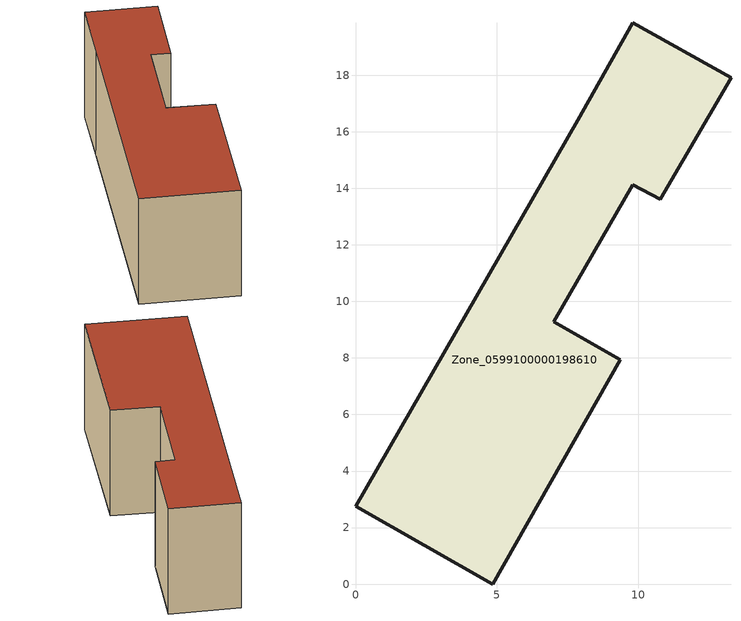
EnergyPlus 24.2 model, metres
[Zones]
Zone_0599100000198610
 floor ground (C_G): 7.86,16.4 9.81,19.85 13.28,17.91 10.78,13.62 9.81,14.13 7.01,9.28 9.36,7.93 4.85,0 0,2.76 z6.23
 wall outside (C_F): 4.85,0 9.36,7.93 7.01,9.28 9.81,14.13 10.78,13.62 13.28,17.91 9.81,19.85 7.86,16.4 0,2.76 4.85,0 z6.23:12.83
 roof outside (C_R): 9.81,19.85 7.86,16.4 0,2.76 4.85,0 9.36,7.93 7.01,9.28 9.81,14.13 10.78,13.62 13.28,17.91 z12.83
[BUILDING]
Pand.0599100000198610: North Axis=0; Terrain=City; Loads Convergence Tolerance Value=0.04; Temperature Convergence Tolerance Value=0.4; Solar Distribution=FullExterior; Maximum Number of Warmup Days=25; Minimum Number of Warmup Days=1
[Site:Location]
Rotterdam.The.Hague.AP_ZH_NLD Design_Conditions: Latitude=51.96; Longitude=4.45; Time Zone=1; Elevation=-4.5
[SITE:GROUNDTEMPERATURE:BUILDINGSURFACE]
18, 18, 18, 18, 18, 18, 18, 18, 18, 18, 18, 18
[MATERIAL] Thermal Absorptance=0.9; Solar Absorptance=0.7; Visible Absorptance=0.7
Name | Roughness | Thickness | Conductivity | Density | Specific Heat
G.TI.1946 | MediumSmooth | 0.15 | 1 | 540 | 1210
F.TI.1946 | Rough | 0.3 | 0.857143 | 1920 | 840
R.TI.1946 | MediumRough | 0.2 | 0.1 | 1500 | 1000
[CONSTRUCTION]
C_G: G.TI.1946
C_F: F.TI.1946
C_R: R.TI.1946
[ZONE]
Zone_0599100000198610: Type=1; Multiplier=1; Ceiling Height=Autocalculate; Volume=Autocalculate; Floor Area=autocalculate; Part of Total Floor Area=Yes
[ZONEINFILTRATION:DESIGNFLOWRATE]
Infil_Zone_0599100000198610: Zone or ZoneList or Space or SpaceList=Zone_0599100000198610; Schedule=AlwaysOn; Design Flow Rate Calculation Method=Flow/Area; Flow Rate per Floor Area=0.003; Constant Term Coefficient=1; Temperature Term Coefficient=0; Velocity Term Coefficient=0; Velocity Squared Term Coefficient=0
[HVACTEMPLATE:ZONE:IDEALLOADSAIRSYSTEM]
Zone_0599100000198610: Maximum Heating Supply Air Temperature=50; Minimum Cooling Supply Air Temperature=13; Maximum Heating Supply Air Humidity Ratio=0.0156; Minimum Cooling Supply Air Humidity Ratio=0.0077; Heating Limit=NoLimit; Cooling Limit=NoLimit; Dehumidification Control Type=ConstantSensibleHeatRatio; Cooling Sensible Heat Ratio=0.7; Dehumidification Setpoint=60; Humidification Control Type=None; Humidification Setpoint=30; Outdoor Air Method=None; Outdoor Air Flow Rate per Person=0.00944; Outdoor Air Flow Rate per Zone Floor Area=0; Outdoor Air Flow Rate per Zone=0; Demand Controlled Ventilation Type=None; Outdoor Air Economizer Type=NoEconomizer; Heat Recovery Type=None; Sensible Heat Recovery Effectiveness=0.7; Latent Heat Recovery Effectiveness=0.65
[ZONECONTROL:THERMOSTAT]
ThermostatControl_Zone_0599100000198610: Zone or ZoneList=Zone_0599100000198610; Control Type Schedule=DualSetpointControlType; Control 1=Thermostat_Zone_0599100000198610; Temperature Difference Between Cutout And Setpoint=0
[THERMOSTATSETPOINT:DUALSETPOINT]
Thermostat_Zone_0599100000198610: Heating Setpoint Temperature Schedule=HeatingSetpoint_Zone_0599100000198610; Cooling Setpoint Temperature Schedule=CoolingSetpoint_Zone_0599100000198610
[SCHEDULE:COMPACT]
HeatingSetpoint_Zone_0599100000198610: Through: 12/31, For: AllDays, Until: 24:00, 21
CoolingSetpoint_Zone_0599100000198610: Through: 12/31, For: AllDays, Until: 24:00, 24
DualSetpointControlType: Through: 12/31, For: AllDays, Until: 24:00, 4
AlwaysOn: Through: 12/31, For: AllDays, Until: 24:00, 1
